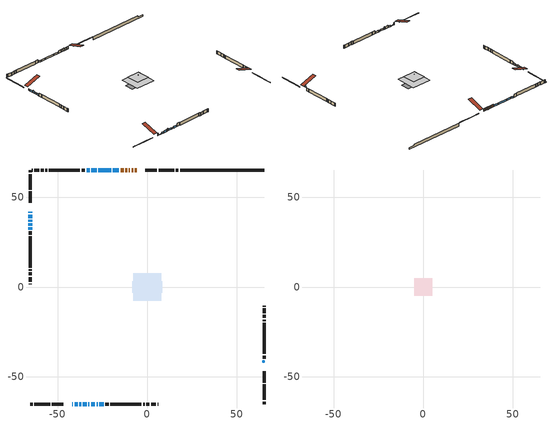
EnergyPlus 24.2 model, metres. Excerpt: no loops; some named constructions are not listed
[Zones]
conditioned space
 floor outside (Floor1 construction): -0.57,-0.57 -0.57,0.57 0.57,0.57 0.57,-0.57 z0.41
 floor outside (Floor2 construction): -0.3,-0.3 -0.3,0.3 0.3,0.3 0.3,-0.3 z0.41
 floor adiabatic (AdiabaticFloorConstruction): -7.67,-7.67 -7.67,7.67 7.67,7.67 7.67,-7.67 z0.41
 floor foundation (Slab1 construction): -8.49,-3.25 -8.49,3.25 8.49,3.25 8.49,-3.25 z-1.91
 floor foundation (Slab2 construction): -2.36,-2.36 -2.36,2.36 2.36,2.36 2.36,-2.36 z0
 wall outside (RimJoist1 construction): 17.33,65.2 15.97,65.2 / -65.2,-65.2 -63.84,-65.2 / -65.2,65.2 -65.2,63.84 / 65.2,-65.2 65.2,-63.84 z0.41:0.71
 wall outside (RimJoist2 construction): 15.04,65.2 6.31,65.2 / -62.91,-65.2 -54.18,-65.2 / -65.2,62.91 -65.2,54.18 / 65.2,-62.91 65.2,-54.18 z0.41:0.71
 wall outside (RimJoist3 construction): 5.39,65.2 -1.05,65.2 / -53.25,-65.2 -46.81,-65.2 / -65.2,53.25 -65.2,46.81 / 65.2,-53.25 65.2,-46.81 z0.41:0.71
 wall outside (AdiabaticWallConstruction 1): -5.96,65.2 -6.89,65.2 / -7.82,65.2 -8.74,65.2 / -9.67,65.2 -10.34,65.2 / -11.27,65.2 -12.21,65.2 / -13.14,65.2 -14.88,65.2 z0.41:2.44
 wall outside (AdiabaticWallConstruction): -15.81,65.2 -19.24,65.2 / -20.17,65.2 -27.27,65.2 / -65.2,41.91 -65.2,41.31 / -65.2,40.38 -65.2,38.35 / -28.2,65.2 -31.21,65.2 / -65.2,35.47 -65.2,34.14 / -32.14,65.2 -33.8,65.2 / -31.28,-65.2 -29.17,-65.2 z0.41:1.63; -41.91,-65.2 -41.45,-65.2 z0.41:2.11; -40.52,-65.2 -38.84,-65.2 z0.41:0.66; -37.91,-65.2 -36.86,-65.2 z0.41:1.46; -35.93,-65.2 -33.82,-65.2 z0.41:2.04; -32.9,-65.2 -32.21,-65.2 z0.41:2.39; -65.2,37.42 -65.2,36.4 z0.41:2.19; -65.2,33.21 -65.2,31.99 z0.41:1.93; -28.24,-65.2 -27.63,-65.2 z0.41:1.35; -26.7,-65.2 -24.37,-65.2 z0.41:1.78
 wall outside (Wall1 construction): -34.72,65.2 -36.59,65.2 / -23.44,-65.2 -21.58,-65.2 / -65.2,31.06 -65.2,29.2 / 65.2,-40.11 65.2,-38.25 z0.41:2.85
 wall outside (Wall2 construction): -37.52,65.2 -54.92,65.2 / -20.65,-65.2 -3.25,-65.2 / -65.2,28.27 -65.2,10.87 / 65.2,-37.32 65.2,-19.92 z0.41:2.85
 wall outside (Wall3 construction): -55.85,65.2 -56.7,65.2 / -2.32,-65.2 -1.46,-65.2 / -65.2,9.94 -65.2,9.08 / 65.2,-18.99 65.2,-18.13 z0.41:2.85
 wall outside (Wall4 construction): -57.63,65.2 -59.38,65.2 / -0.53,-65.2 1.21,-65.2 / -65.2,8.15 -65.2,6.41 / 65.2,-17.2 65.2,-15.46 z0.41:2.85
 wall outside (Wall5 construction): -60.3,65.2 -62.99,65.2 / 2.14,-65.2 4.83,-65.2 / -65.2,5.48 -65.2,2.79 / 65.2,-14.53 65.2,-11.84 z0.41:2.85
 wall outside (Wall7 construction): -63.92,65.2 -64.27,65.2 / 5.76,-65.2 6.11,-65.2 / -65.2,1.86 -65.2,1.51 / 65.2,-10.91 65.2,-10.56 z0.41:2.85
 wall foundation (FoundationWall1 construction): 18.26,65.2,-1.91 18.26,65.2,0.41 60.51,65.2,0.41 60.51,65.2,-0.69 65.2,65.2,-0.69 65.2,65.2,-1.91
 window (WindowConstruction): -15.81,65.2 -19.24,65.2 z0.41:1.63
 window (WindowConstruction 13): -41.9,-65.2 -41.45,-65.2 z0.41:2.11
 window (WindowConstruction 14): -40.52,-65.2 -38.84,-65.2 z0.41:0.66
 window (WindowConstruction 15): -37.91,-65.2 -36.86,-65.2 z0.41:1.46
 window (WindowConstruction 5): -35.93,-65.2 -33.82,-65.2 z0.41:2.03
 window (WindowConstruction 6): -20.17,65.2 -27.27,65.2 z0.41:1.63
 window (WindowConstruction 7): -32.9,-65.2 -32.21,-65.2 z0.41:2.39
 window (WindowConstruction 8): -65.2,41.9 -65.2,41.31 z0.41:1.63
 window (WindowConstruction 9): -65.2,40.38 -65.2,38.35 z0.41:1.63
 window (WindowConstruction 10): -65.2,37.42 -65.2,36.4 z0.41:2.19
 window (WindowConstruction 11): -28.2,65.2 -31.21,65.2 z0.41:1.63
 window (WindowConstruction 16): -65.2,35.47 -65.2,34.14 z0.41:1.63
 window (WindowConstruction 1): -32.14,65.2 -33.79,65.2 z0.41:1.63
 window (WindowConstruction 2): -31.28,-65.2 -29.17,-65.2 z0.41:1.63
 window (WindowConstruction 3): -65.2,33.21 -65.2,31.99 z0.41:1.93
 window (WindowConstruction 12): -28.24,-65.2 -27.63,-65.2 z0.41:1.35
 window (WindowConstruction 4): -26.7,-65.2 -24.37,-65.2 z0.41:1.78
 door (Door): -5.96,65.2 -6.89,65.2 z0.41:2.44
 door (Door 1): -7.82,65.2 -8.74,65.2 z0.41:2.44
 door (Door 2): -9.67,65.2 -10.34,65.2 z0.41:2.44
 door (Door 3): -11.27,65.2 -12.21,65.2 z0.41:2.44
 door (Door 4): -13.14,65.2 -14.88,65.2 z0.41:2.44
 ceiling adiabatic (AdiabaticFloorConstruction): 7.67,-7.67 7.67,7.67 -7.67,7.67 -7.67,-7.67 z0.41
 roof outside (AdiabaticRoofConstruction): 65.2,-41.04,2.85 64.38,-41.04,3.12 64.38,-41.91,3.12 65.2,-41.91,2.85
 skylight (SkylightConstruction): 65.2,-41.04,2.85 64.38,-41.04,3.12 64.38,-41.9,3.12 65.2,-41.9,2.85
attic - vented
 floor to conditioned space (Floor3 construction Reversed): -5.01,-5.01 -5.01,5.01 5.01,5.01 5.01,-5.01 z2.85
 floor to conditioned space (Floor4 construction Reversed): -2.29,-2.29 -2.29,2.29 2.29,2.29 2.29,-2.29 z2.85
 floor to conditioned space (Floor5 construction Reversed): -2.23,-2.23 -2.23,2.23 2.23,2.23 2.23,-2.23 z2.85
 roof outside (Roof1 construction): -5.03,65.2,2.85 -5.03,53.62,6.71 -1.98,53.62,6.71 -1.98,65.2,2.85; -42.83,-65.2,2.85 -42.83,-53.62,6.71 -45.88,-53.62,6.71 -45.88,-65.2,2.85; -65.2,42.83,2.85 -53.62,42.83,6.71 -53.62,45.88,6.71 -65.2,45.88,2.85; 65.2,-42.83,2.85 53.62,-42.83,6.71 53.62,-45.88,6.71 65.2,-45.88,2.85
[Schedule:Day:Interval]
clothes dryer exhaust 0 schedule day: No, 01:00, 0.123457, 02:00, 0.0740741, 03:00, 0.0493827, 04:00, 0.0246914, 05:00, 0.0493827, 06:00, 0.0740741, 07:00, 0.197531, 08:00, 0.395062, 09:00, 0.592593, 10:00, 0.839506, 11:00, 0.962963, 12:00, 1, 13:00, 0.91358, 14:00, 0.82716, 15:00, 0.716049, 16:00, 0.753086, 17:00, 0.679012, 18:00, 0.666667, 20:00, 0.62963, 21:00, 0.641975, 22:00, 0.666667, 23:00, 0.54321, 24:00, 0.296296
clothes dryer exhaust 0 schedule default day; cooling season schedule day; cooling season schedule day 2; cooling season schedule default day; exterior lighting schedule default day; natural vent schedule default day: No, 24:00, 0
cooling season schedule day 1: No, 24:00, 1
exterior lighting schedule day 10: No, 01:00, 0.552381, 03:00, 0.510952, 05:00, 0.483333, 06:00, 0.538571, 07:00, 0.607619, 08:00, 0.56619, 09:00, 0.428095, 10:00, 0.345238, 12:00, 0.331429, 13:00, 0.345238, 14:00, 0.386667, 15:00, 0.414286, 16:00, 0.483333, 17:00, 0.607619, 18:00, 0.773333, 19:00, 0.88381, 20:00, 0.939048, 21:00, 0.966667, 22:00, 0.897619, 23:00, 0.773333, 24:00, 0.649048
exterior lighting schedule day 11: No, 01:00, 0.571429, 03:00, 0.528571, 05:00, 0.5, 06:00, 0.557143, 07:00, 0.628571, 08:00, 0.585714, 09:00, 0.442857, 10:00, 0.357143, 12:00, 0.342857, 13:00, 0.357143, 14:00, 0.4, 15:00, 0.428571, 16:00, 0.5, 17:00, 0.628571, 18:00, 0.8, 19:00, 0.914286, 20:00, 0.971429, 21:00, 1, 22:00, 0.928571, 23:00, 0.8, 24:00, 0.671429
exterior lighting schedule day 8: No, 01:00, 0.466667, 03:00, 0.431667, 05:00, 0.408333, 06:00, 0.455, 07:00, 0.513333, 08:00, 0.478333, 09:00, 0.361667, 10:00, 0.291667, 12:00, 0.28, 13:00, 0.291667, 14:00, 0.326667, 15:00, 0.35, 16:00, 0.408333, 17:00, 0.513333, 18:00, 0.653333, 19:00, 0.746667, 20:00, 0.793333, 21:00, 0.816667, 22:00, 0.758333, 23:00, 0.653333, 24:00, 0.548333
exterior lighting schedule day 9: No, 01:00, 0.509524, 03:00, 0.47131, 05:00, 0.445833, 06:00, 0.496786, 07:00, 0.560476, 08:00, 0.522262, 09:00, 0.394881, 10:00, 0.318452, 12:00, 0.305714, 13:00, 0.318452, 14:00, 0.356667, 15:00, 0.382143, 16:00, 0.445833, 17:00, 0.560476, 18:00, 0.713333, 19:00, 0.815238, 20:00, 0.86619, 21:00, 0.891667, 22:00, 0.827976, 23:00, 0.713333, 24:00, 0.59869
[Schedule:Week:Daily]
clothes dryer exhaust 0 schedule Week Rule - Jan1-Dec31: clothes dryer exhaust 0 schedule day, clothes dryer exhaust 0 schedule day, clothes dryer exhaust 0 schedule day, clothes dryer exhaust 0 schedule day, clothes dryer exhaust 0 schedule day, clothes dryer exhaust 0 schedule day, clothes dryer exhaust 0 schedule day, clothes dryer exhaust 0 schedule default day, clothes dryer exhaust 0 schedule default day, clothes dryer exhaust 0 schedule default day, clothes dryer exhaust 0 schedule default day, clothes dryer exhaust 0 schedule default day
cooling season schedule Week Rule - Jan1-May26: cooling season schedule day, cooling season schedule day, cooling season schedule day, cooling season schedule day, cooling season schedule day, cooling season schedule day, cooling season schedule day, cooling season schedule default day, cooling season schedule default day, cooling season schedule default day, cooling season schedule default day, cooling season schedule default day
cooling season schedule Week Rule - May27-Jun2: cooling season schedule day, cooling season schedule day, cooling season schedule day, cooling season schedule day, cooling season schedule day, cooling season schedule day 1, cooling season schedule day 1, cooling season schedule default day, cooling season schedule default day, cooling season schedule default day, cooling season schedule default day, cooling season schedule default day
cooling season schedule Week Rule - Jun3-Sep29: cooling season schedule day 1, cooling season schedule day 1, cooling season schedule day 1, cooling season schedule day 1, cooling season schedule day 1, cooling season schedule day 1, cooling season schedule day 1, cooling season schedule default day, cooling season schedule default day, cooling season schedule default day, cooling season schedule default day, cooling season schedule default day
cooling season schedule Week Rule - Sep30-Oct6: cooling season schedule day 1, cooling season schedule day 2, cooling season schedule day 2, cooling season schedule day 2, cooling season schedule day 2, cooling season schedule day 2, cooling season schedule day 2, cooling season schedule default day, cooling season schedule default day, cooling season schedule default day, cooling season schedule default day, cooling season schedule default day
cooling season schedule Week Rule - Oct7-Dec31: cooling season schedule day 2, cooling season schedule day 2, cooling season schedule day 2, cooling season schedule day 2, cooling season schedule day 2, cooling season schedule day 2, cooling season schedule day 2, cooling season schedule default day, cooling season schedule default day, cooling season schedule default day, cooling season schedule default day, cooling season schedule default day
exterior lighting schedule Week Rule - Sep2-Sep29: exterior lighting schedule day 8, exterior lighting schedule day 8, exterior lighting schedule day 8, exterior lighting schedule day 8, exterior lighting schedule day 8, exterior lighting schedule day 8, exterior lighting schedule day 8, exterior lighting schedule default day, exterior lighting schedule default day, exterior lighting schedule default day, exterior lighting schedule default day, exterior lighting schedule default day
exterior lighting schedule Week Rule - Sep30-Oct6: exterior lighting schedule day 8, exterior lighting schedule day 9, exterior lighting schedule day 9, exterior lighting schedule day 9, exterior lighting schedule day 9, exterior lighting schedule day 9, exterior lighting schedule day 9, exterior lighting schedule default day, exterior lighting schedule default day, exterior lighting schedule default day, exterior lighting schedule default day, exterior lighting schedule default day
exterior lighting schedule Week Rule - Oct7-Oct27: exterior lighting schedule day 9, exterior lighting schedule day 9, exterior lighting schedule day 9, exterior lighting schedule day 9, exterior lighting schedule day 9, exterior lighting schedule day 9, exterior lighting schedule day 9, exterior lighting schedule default day, exterior lighting schedule default day, exterior lighting schedule default day, exterior lighting schedule default day, exterior lighting schedule default day
exterior lighting schedule Week Rule - Oct28-Nov3: exterior lighting schedule day 9, exterior lighting schedule day 9, exterior lighting schedule day 9, exterior lighting schedule day 9, exterior lighting schedule day 10, exterior lighting schedule day 10, exterior lighting schedule day 10, exterior lighting schedule default day, exterior lighting schedule default day, exterior lighting schedule default day, exterior lighting schedule default day, exterior lighting schedule default day
exterior lighting schedule Week Rule - Nov4-Nov24: exterior lighting schedule day 10, exterior lighting schedule day 10, exterior lighting schedule day 10, exterior lighting schedule day 10, exterior lighting schedule day 10, exterior lighting schedule day 10, exterior lighting schedule day 10, exterior lighting schedule default day, exterior lighting schedule default day, exterior lighting schedule default day, exterior lighting schedule default day, exterior lighting schedule default day
exterior lighting schedule Week Rule - Nov25-Dec1: exterior lighting schedule day 10, exterior lighting schedule day 10, exterior lighting schedule day 10, exterior lighting schedule day 10, exterior lighting schedule day 10, exterior lighting schedule day 10, exterior lighting schedule day 11, exterior lighting schedule default day, exterior lighting schedule default day, exterior lighting schedule default day, exterior lighting schedule default day, exterior lighting schedule default day
exterior lighting schedule Week Rule - Dec2-Dec31: exterior lighting schedule day 11, exterior lighting schedule day 11, exterior lighting schedule day 11, exterior lighting schedule day 11, exterior lighting schedule day 11, exterior lighting schedule day 11, exterior lighting schedule day 11, exterior lighting schedule default day, exterior lighting schedule default day, exterior lighting schedule default day, exterior lighting schedule default day, exterior lighting schedule default day
natural vent schedule Week Rule - Jan1-Dec31: natural vent schedule default day, natural vent schedule default day, natural vent schedule default day, natural vent schedule default day, natural vent schedule default day, natural vent schedule default day, natural vent schedule default day, natural vent schedule default day, natural vent schedule default day, natural vent schedule default day, natural vent schedule default day, natural vent schedule default day
[Schedule:Year]
clothes dryer exhaust 0 schedule: clothes dryer exhaust 0 schedule Week Rule - Jan1-Dec31, 1, 1, 12, 31
cooling season schedule: cooling season schedule Week Rule - Jan1-May26, 1, 1, 5, 26, cooling season schedule Week Rule - May27-Jun2, 5, 27, 6, 2, cooling season schedule Week Rule - Jun3-Sep29, 6, 3, 9, 29, cooling season schedule Week Rule - Sep30-Oct6, 9, 30, 10, 6, cooling season schedule Week Rule - Oct7-Dec31, 10, 7, 12, 31
natural vent schedule: natural vent schedule Week Rule - Jan1-Dec31, 1, 1, 12, 31
